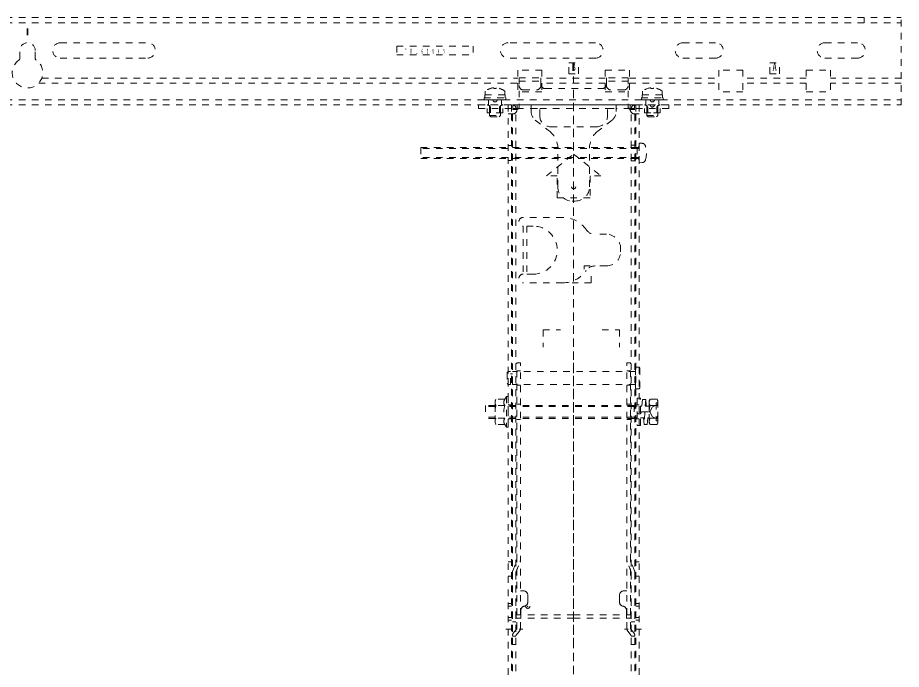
# Model space of a CAD drawing. Units: millimetres, scale not verified. Extents: x -63 to 62, y -56 to 57.
# Drawn here: x -14.76 to -1.28, y 11.01 to 20.96 of the extents above; entities that cross this region are included whole.
import ezdxf
from ezdxf.enums import TextEntityAlignment as Align

# ---------------------------------------------------------------- set-up
doc = ezdxf.new("R2010")
doc.units = ezdxf.units.MM
doc.header["$LTSCALE"] = 0.125
doc.header["$PDMODE"] = 32
doc.header["$PDSIZE"] = 0.0625
doc.linetypes.add('USER5', pattern=[1.4, 0.7, -0.7])
doc.layers.add('0-7_S3', color=3, linetype='USER5', lineweight=18)
doc.styles.add('ＭＳ ゴシック', font='')
doc.styles.get('ＭＳ ゴシック').set_extended_font_data('MS Gothic')

msp = doc.modelspace()

# ---------------------------------------------------------------- linework, layer by layer
at = {"layer": '0-7_S3'}
for p, q in [((-27.9433, 20.9571), (-1.2766, 20.9571)), ((-1.8433, 20.9571), (-1.8433, 20.8805)), ((-1.2766, 19.6238), (-1.2766, 20.9571)), ((-27.9433, 20.8805), (-1.2766, 20.8805)), ((-14.6166, 20.6905), (-14.6166, 20.8805)), ((-14.6133, 20.6905), (-14.6133, 20.8805)), ((-14.6099, 20.6905), (-14.6099, 20.8805)), ((-14.6066, 20.6905), (-14.6066, 20.8805)), ((-14.6033, 20.6905), (-14.6033, 20.8805)), ((-14.1099, 20.5738), (-12.7766, 20.5738)), ((-8.9766, 20.5238), (-7.8099, 20.5238)), ((-8.9766, 20.5238), (-8.9766, 20.3905)), ((-7.8099, 20.5238), (-7.8099, 20.3905)), ((-5.9433, 20.5738), (-7.2766, 20.5738)), ((-4.1099, 20.5738), (-4.6099, 20.5738)), ((-1.9433, 20.5738), (-2.4433, 20.5738)), ((-14.7266, 20.3376), (-14.7266, 20.4571)), ((-14.4933, 20.3376), (-14.4933, 20.4571)), ((-8.9766, 20.3905), (-7.8099, 20.3905)), ((-14.1099, 20.3405), (-12.7766, 20.3405)), ((-5.9433, 20.3405), (-7.2766, 20.3405)), ((-6.3516, 20.1005), (-6.3516, 20.2671)), ((-6.3516, 20.2671), (-6.2016, 20.2671)), ((-6.2766, 3.1571), (-6.2766, 20.2599)), ((-4.1099, 20.3405), (-4.6099, 20.3405)), ((-3.2849, 20.1005), (-3.2849, 20.2671)), ((-3.2849, 20.2671), (-3.1349, 20.2671)), ((-3.1349, 20.1005), (-3.1349, 20.2671)), ((-1.9433, 20.3405), (-2.4433, 20.3405)), ((-6.7599, 20.1571), (-7.1266, 20.1571)), ((-7.1266, 20.1571), (-7.1266, 19.8238)), ((-6.7599, 20.1571), (-6.7599, 19.8238)), ((-5.7933, 20.1571), (-5.4266, 20.1571)), ((-5.7933, 20.1571), (-5.7933, 19.8238)), ((-5.4266, 20.1571), (-5.4266, 19.8238)), ((-3.6933, 20.1571), (-4.0599, 20.1571)), ((-4.0599, 20.1571), (-4.0599, 19.8238)), ((-3.6933, 20.1571), (-3.6933, 19.8238)), ((-3.2849, 20.1005), (-3.1349, 20.1005)), ((-2.7266, 20.1571), (-2.3599, 20.1571)), ((-2.7266, 20.1571), (-2.7266, 19.8238)), ((-2.3599, 20.1571), (-2.3599, 19.8238)), ((-14.4401, 19.9571), (-7.1266, 19.9571)), ((-14.392, 20.0338), (-7.1266, 20.0338)), ((-7.1099, 20.0405), (-7.1099, 19.5905)), ((-7.1099, 19.9871), (-6.7766, 19.9871)), ((-5.7933, 20.0338), (-6.7599, 20.0338)), ((-5.7933, 19.9571), (-6.7599, 19.9571)), ((-5.4433, 19.9871), (-5.7766, 19.9871)), ((-5.4433, 20.0405), (-5.4433, 19.5905)), ((-5.4266, 20.0338), (-4.0599, 20.0338)), ((-5.4266, 19.9571), (-4.0599, 19.9571)), ((-2.7266, 20.0338), (-3.6933, 20.0338)), ((-2.7266, 19.9571), (-3.6933, 19.9571)), ((-1.2766, 20.0338), (-2.3599, 20.0338)), ((-1.2766, 19.9571), (-2.3599, 19.9571)), ((-7.6266, 19.7771), (-7.6266, 19.8321)), ((-7.4966, 19.8863), (-7.4966, 19.8729)), ((-7.3266, 19.7771), (-7.3266, 19.8321)), ((-6.7599, 19.8238), (-7.1266, 19.8238)), ((-7.0433, 19.8538), (-6.8433, 19.8538)), ((-6.7099, 19.8738), (-5.8433, 19.8738)), ((-6.2766, 19.8297), (-6.2766, 4.0049)), ((-5.7933, 19.8238), (-5.4266, 19.8238)), ((-5.5099, 19.8538), (-5.7099, 19.8538)), ((-5.2266, 19.7771), (-5.2266, 19.8321)), ((-5.0966, 19.8863), (-5.0966, 19.8729)), ((-4.9266, 19.7771), (-4.9266, 19.8321)), ((-3.6933, 19.8238), (-4.0599, 19.8238)), ((-2.7266, 19.8238), (-2.3599, 19.8238)), ((-27.9433, 19.7005), (-1.2766, 19.7005)), ((-7.6433, 19.7338), (-7.3099, 19.7338)), ((-7.6433, 19.7338), (-7.6433, 19.7005)), ((-7.6433, 19.7005), (-7.3099, 19.7005)), ((-7.6299, 19.7771), (-7.3233, 19.7771)), ((-7.6299, 19.7771), (-7.6299, 19.7338)), ((-7.5766, 19.7005), (-7.5766, 19.6238)), ((-7.3766, 19.7005), (-7.3766, 19.6238)), ((-7.3233, 19.7338), (-7.3233, 19.7771)), ((-7.3099, 19.7005), (-7.3099, 19.7338)), ((-5.2433, 19.7338), (-4.9099, 19.7338)), ((-5.2433, 19.7338), (-5.2433, 19.7005)), ((-5.2433, 19.7005), (-4.9099, 19.7005)), ((-5.2299, 19.7771), (-4.9233, 19.7771)), ((-5.2299, 19.7771), (-5.2299, 19.7338)), ((-5.1766, 19.7005), (-5.1766, 19.6238)), ((-4.9766, 19.7005), (-4.9766, 19.6238)), ((-4.9233, 19.7338), (-4.9233, 19.7771)), ((-4.9099, 19.7005), (-4.9099, 19.7338)), ((-27.9433, 19.6238), (-1.2766, 19.6238)), ((-7.7266, 19.6238), (-7.2099, 19.6238)), ((-7.7266, 19.5705), (-7.7266, 19.6238)), ((-7.7266, 19.5705), (-7.2099, 19.5705)), ((-7.5966, 19.5038), (-7.5966, 19.5705)), ((-7.5966, 19.5705), (-7.5966, 19.5038)), ((-7.5599, 19.6092), (-7.5599, 19.5038)), ((-7.5433, 19.5705), (-7.5433, 19.5038)), ((-7.4099, 19.5705), (-7.4099, 19.5038)), ((-7.3933, 19.6092), (-7.3933, 19.5038)), ((-7.3566, 19.5705), (-7.3566, 19.5038)), ((-7.2233, 19.6238), (-7.2766, 19.6238)), ((-7.2766, 19.6238), (-7.2766, 3.8238)), ((-7.2233, 19.6238), (-7.2233, 19.4871)), ((-7.2099, 3.7771), (-7.2099, 19.5705)), ((-5.3466, 19.6238), (-7.2066, 19.6238)), ((-7.1566, 3.7771), (-7.1566, 19.5705)), ((-7.1399, 19.5538), (-7.1399, 19.6238)), ((-7.1399, 19.5705), (-6.9266, 19.5705)), ((-6.9266, 19.6238), (-6.9266, 19.5252)), ((-6.9266, 19.5705), (-6.7933, 19.5705)), ((-6.7933, 19.4571), (-6.7933, 19.6238)), ((-5.7599, 19.4571), (-5.7599, 19.6238)), ((-5.6266, 19.6238), (-5.6266, 19.5252)), ((-5.4133, 19.5705), (-5.6266, 19.5705)), ((-5.4133, 19.5538), (-5.4133, 19.6238)), ((-5.3966, 3.7771), (-5.3966, 19.5705)), ((-5.3433, 3.7771), (-5.3433, 19.5705)), ((-4.8266, 19.6238), (-5.3349, 19.6238)), ((-4.8266, 19.5705), (-5.3349, 19.5705)), ((-5.3299, 19.6238), (-5.2766, 19.6238)), ((-5.3299, 19.6238), (-5.3299, 19.4871)), ((-5.2766, 19.6238), (-5.2766, 3.8238)), ((-5.1966, 19.5038), (-5.1966, 19.5705)), ((-5.1966, 19.5705), (-5.1966, 19.5038)), ((-5.1599, 19.6092), (-5.1599, 19.5038)), ((-5.1433, 19.5705), (-5.1433, 19.5038)), ((-5.0099, 19.5705), (-5.0099, 19.5038)), ((-4.9933, 19.6092), (-4.9933, 19.5038)), ((-4.9566, 19.5705), (-4.9566, 19.5038)), ((-4.9566, 19.5705), (-4.9566, 19.5038)), ((-4.8266, 19.5705), (-4.8266, 19.6238)), ((-7.3566, 19.5038), (-7.5966, 19.5038)), ((-7.5599, 19.4616), (-7.5599, 19.5038)), ((-7.5421, 19.4438), (-7.411, 19.4438)), ((-7.411, 19.4438), (-7.3933, 19.4616)), ((-7.3933, 19.4616), (-7.3933, 19.5038)), ((-7.2766, 19.4871), (-7.2065, 19.4871)), ((-7.2233, 19.4871), (-7.2233, 4.5238)), ((-5.2766, 19.4871), (-5.3467, 19.4871)), ((-5.3299, 19.4871), (-5.3299, 4.5238)), ((-4.9566, 19.5038), (-5.1966, 19.5038)), ((-5.1966, 19.5038), (-4.9566, 19.5038)), ((-5.1599, 19.4616), (-5.1599, 19.5038)), ((-5.1421, 19.4438), (-5.011, 19.4438)), ((-5.011, 19.4438), (-4.9933, 19.4616)), ((-4.9933, 19.4616), (-4.9933, 19.5038)), ((-6.8628, 19.394), (-6.6459, 19.2239)), ((-5.9266, 19.2905), (-6.6266, 19.2905)), ((-5.6904, 19.394), (-5.9073, 19.2239)), ((-5.2766, 19.0405), (-5.2302, 19.038)), ((-5.2766, 19.0405), (-5.2766, 18.7405)), ((-8.6099, 18.9738), (-8.6099, 18.8071)), ((-5.2766, 18.9571), (-8.6099, 18.9571)), ((-7.2766, 19.0071), (-7.2233, 19.0071)), ((-6.5183, 18.3738), (-6.5183, 18.965)), ((-6.0349, 18.3738), (-6.0349, 18.965)), ((-5.3299, 19.0105), (-5.3966, 19.0105)), ((-5.2912, 18.9738), (-5.3966, 18.9738)), ((-5.3299, 18.9571), (-5.3966, 18.9571)), ((-5.3099, 18.9738), (-5.3099, 18.8071)), ((-5.2766, 18.8238), (-8.6099, 18.8238)), ((-7.2766, 18.7738), (-7.2233, 18.7738)), ((-5.3299, 18.8238), (-5.3966, 18.8238)), ((-5.2912, 18.8071), (-5.3966, 18.8071)), ((-5.2766, 18.7405), (-5.2302, 18.7429)), ((-6.5266, 18.2071), (-6.5266, 18.5405)), ((-6.0266, 18.5405), (-6.0266, 18.2071)), ((-6.0266, 18.2071), (-6.5266, 18.2071)), ((-6.2516, 18.1571), (-6.3016, 18.1571)), ((-6.4433, 17.9071), (-7.0466, 17.9071)), ((-6.9933, 17.7738), (-6.9933, 17.0405)), ((-5.7766, 17.6488), (-5.95, 17.6488)), ((-5.5599, 17.3821), (-5.5599, 17.4321)), ((-6.1167, 17.1655), (-6.1167, 17.1158)), ((-6.1167, 17.1655), (-6.0242, 17.1655)), ((-5.7766, 17.1655), (-5.95, 17.1655)), ((-6.8933, 17.0405), (-7.0466, 17.0405)), ((-6.0099, 16.9071), (-6.0099, 17.0385)), ((-6.4433, 16.9071), (-7.0466, 16.9071)), ((-6.0099, 16.9071), (-6.2968, 16.9071)), ((-6.7433, 16.1905), (-6.4766, 16.1905)), ((-6.7433, 16.1905), (-6.7433, 15.9238)), ((-5.8433, 16.1905), (-5.5766, 16.1905)), ((-5.5766, 16.1905), (-5.5766, 15.9238)), ((-7.0899, 15.6867), (-7.1433, 15.6867)), ((-7.1433, 12.6688), (-7.1433, 15.6867)), ((-7.0899, 11.84), (-7.0899, 15.6867)), ((-6.2766, 15.6867), (-6.2766, 11.3867)), ((-5.4633, 15.6867), (-5.4099, 15.6867)), ((-5.4633, 11.84), (-5.4633, 15.6867)), ((-5.4099, 12.6688), (-5.4099, 15.6867)), ((-7.2749, 15.5534), (-7.2916, 15.5367)), ((-7.2916, 15.5367), (-7.2916, 15.37)), ((-7.2749, 15.5534), (-7.2416, 15.5534)), ((-7.2749, 15.3534), (-7.2749, 15.5534)), ((-7.2416, 15.3534), (-7.2416, 15.5534)), ((-7.2416, 15.52), (-7.2083, 15.52)), ((-5.3349, 15.5534), (-7.2083, 15.5534)), ((-7.2083, 15.3534), (-7.2083, 15.5534)), ((-7.1433, 15.5617), (-7.0899, 15.5617)), ((-5.4099, 15.5617), (-5.4633, 15.5617)), ((-5.3349, 15.3034), (-5.3349, 15.6034)), ((-5.2849, 15.62), (-5.3183, 15.62)), ((-5.2683, 15.3034), (-5.2683, 15.6034)), ((-7.2416, 15.3867), (-7.2083, 15.3867)), ((-7.2749, 15.3534), (-7.2916, 15.37)), ((-7.2749, 15.3534), (-7.2416, 15.3534)), ((-5.3349, 15.3534), (-7.2083, 15.3534)), ((-7.1433, 15.345), (-7.0899, 15.345)), ((-5.4099, 15.345), (-5.4633, 15.345)), ((-5.2849, 15.2867), (-5.3183, 15.2867)), ((-7.3276, 15.1292), (-7.4624, 15.1292)), ((-7.3033, 15.17), (-7.3276, 15.1292)), ((-7.2766, 15.17), (-7.3033, 15.17)), ((-7.3033, 15.17), (-7.3033, 14.7034)), ((-7.2766, 15.17), (-7.2766, 14.7034)), ((-5.2274, 15.1267), (-5.2399, 14.9367)), ((-5.1774, 15.1267), (-5.2274, 15.1267)), ((-5.1774, 15.1267), (-5.2024, 14.7467)), ((-5.1774, 15.1267), (-5.1708, 15.0267)), ((-5.1233, 14.77), (-5.1233, 15.1034)), ((-5.0048, 15.1292), (-5.1084, 15.1292)), ((-7.6233, 15.0367), (-7.6233, 14.8367)), ((-7.4766, 15.0367), (-7.6233, 15.0367)), ((-7.4766, 15.0167), (-7.6233, 15.0167)), ((-7.4766, 15.081), (-7.4766, 14.7924)), ((-7.3276, 15.0329), (-7.4624, 15.0329)), ((-7.2766, 15.045), (-7.2233, 15.045)), ((-5.3533, 15.0367), (-7.2766, 15.0367)), ((-7.1433, 15.0534), (-7.0899, 15.0534)), ((-5.4099, 15.0534), (-5.4633, 15.0534)), ((-5.3333, 15.0267), (-5.3533, 15.0367)), ((-5.3533, 15.0367), (-5.3533, 14.8367)), ((-5.3099, 15.0267), (-5.3333, 15.0267)), ((-5.2766, 15.045), (-5.3299, 15.045)), ((-5.234, 15.0267), (-5.2566, 15.0267)), ((-5.1233, 15.0267), (-5.184, 15.0267)), ((-5.0048, 15.0329), (-5.1084, 15.0329)), ((-5.0166, 15.0734), (-5.0166, 14.8)), ((-4.9899, 15.0734), (-5.0166, 15.0734)), ((-7.4766, 14.8567), (-7.6233, 14.8567)), ((-7.4766, 14.8367), (-7.6233, 14.8367)), ((-7.3276, 14.8405), (-7.4624, 14.8405)), ((-5.3533, 14.8367), (-7.2766, 14.8367)), ((-5.3333, 14.8467), (-5.3533, 14.8367)), ((-5.3099, 14.8467), (-5.3333, 14.8467)), ((-5.1958, 14.8467), (-5.2566, 14.8467)), ((-5.2399, 14.9367), (-5.1399, 14.9367)), ((-5.2024, 14.7467), (-5.209, 14.8467)), ((-5.1524, 14.7467), (-5.1399, 14.9367)), ((-5.1233, 14.8467), (-5.1458, 14.8467)), ((-5.0048, 14.8405), (-5.1084, 14.8405)), ((-7.3276, 14.7443), (-7.4624, 14.7443)), ((-7.3033, 14.7034), (-7.3276, 14.7443)), ((-7.2766, 14.7034), (-7.3033, 14.7034)), ((-7.2766, 14.8284), (-7.2233, 14.8284)), ((-7.1433, 14.82), (-7.0899, 14.82)), ((-5.4099, 14.82), (-5.4633, 14.82)), ((-5.2766, 14.8284), (-5.3299, 14.8284)), ((-5.2024, 14.7467), (-5.1524, 14.7467)), ((-5.0048, 14.7443), (-5.1084, 14.7443)), ((-4.9899, 14.8), (-5.0166, 14.8)), ((-7.2766, 12.6472), (-7.2233, 12.6472)), ((-7.2062, 12.5105), (-7.1433, 12.6688)), ((-7.1566, 12.4909), (-7.0937, 12.6492)), ((-7.1433, 11.84), (-7.1433, 12.6688)), ((-5.3966, 12.4909), (-5.4595, 12.6492)), ((-5.347, 12.5105), (-5.4099, 12.6688)), ((-5.4099, 11.84), (-5.4099, 12.6688)), ((-5.2766, 12.6472), (-5.3299, 12.6472)), ((-7.2766, 12.4305), (-7.2233, 12.4305)), ((-7.2099, 11.3867), (-7.2099, 12.4909)), ((-7.1566, 11.3867), (-7.1566, 12.4909)), ((-5.3966, 11.3867), (-5.3966, 12.4909)), ((-5.3433, 11.3867), (-5.3433, 12.4909)), ((-5.2766, 12.4305), (-5.3299, 12.4305)), ((-7.0433, 12.2034), (-7.0899, 12.2034)), ((-6.9766, 12.1367), (-6.9766, 12.0343)), ((-5.5766, 12.1367), (-5.5766, 12.0343)), ((-5.5099, 12.2034), (-5.4633, 12.2034)), ((-7.2766, 12.0117), (-7.2233, 12.0117)), ((-5.2766, 12.0117), (-5.3299, 12.0117)), ((-7.2766, 11.9717), (-7.2233, 11.9717)), ((-7.0849, 11.9034), (-7.0849, 11.84)), ((-5.4683, 11.9034), (-5.4683, 11.84)), ((-5.2766, 11.9717), (-5.3299, 11.9717)), ((-7.2766, 11.795), (-7.2233, 11.795)), ((-7.2766, 11.755), (-7.2233, 11.755)), ((-7.1516, 11.7867), (-7.1516, 11.84)), ((-6.2766, 11.84), (-7.1516, 11.84)), ((-6.2766, 11.7867), (-7.1516, 11.7867)), ((-7.1433, 11.6234), (-7.1433, 11.7867)), ((-7.0899, 11.6234), (-7.0899, 11.7867)), ((-7.0849, 11.7867), (-7.0849, 11.84)), ((-6.2766, 11.84), (-5.4016, 11.84)), ((-6.2766, 11.7867), (-5.4016, 11.7867)), ((-5.4683, 11.7867), (-5.4683, 11.84)), ((-5.4633, 11.6234), (-5.4633, 11.7867)), ((-5.4099, 11.6234), (-5.4099, 11.7867)), ((-5.4016, 11.7867), (-5.4016, 11.84)), ((-5.2766, 11.795), (-5.3299, 11.795)), ((-5.2766, 11.755), (-5.3299, 11.755)), ((-7.3099, 11.62), (-7.0499, 11.62)), ((-7.2099, 11.7284), (-7.1566, 11.7284)), ((-7.1977, 11.5573), (-7.1433, 11.6234)), ((-5.2433, 11.62), (-5.5033, 11.62)), ((-5.3554, 11.5573), (-5.4099, 11.6234)), ((-5.3433, 11.7284), (-5.3966, 11.7284)), ((-7.2099, 11.5117), (-7.1566, 11.5117)), ((-7.1566, 11.5234), (-7.1021, 11.5895)), ((-5.3966, 11.5234), (-5.4511, 11.5895)), ((-5.3433, 11.5117), (-5.3966, 11.5117)), ((-7.2099, 11.3867), (-7.1566, 11.3867)), ((-5.3433, 11.3867), (-5.3966, 11.3867))]:
    msp.add_line(p, q, dxfattribs=at)
for points in [[(-6.3516, 20.1005), (-6.2016, 20.1005), (-6.2016, 20.2671)], [(-7.1099, 20.0405), (-6.7766, 20.0405), (-6.7766, 19.9205)], [(-5.4433, 20.0405), (-5.7766, 20.0405), (-5.7766, 19.9205)], [(-7.4566, 19.8863), (-7.4566, 19.8729), (-7.4966, 19.8729)], [(-5.0566, 19.8863), (-5.0566, 19.8729), (-5.0966, 19.8729)], [(-7.3566, 19.5705), (-7.3566, 19.5038), (-7.5966, 19.5038)], [(-7.1433, 19.5571), (-7.1566, 19.5571), (-7.2099, 19.5571)], [(-7.2066, 19.6238), (-7.2066, 19.5705), (-7.1399, 19.5705)], [(-6.7933, 19.5705), (-5.7599, 19.5705), (-5.6266, 19.5705)], [(-5.3466, 19.6238), (-5.3466, 19.5705), (-5.4133, 19.5705)], [(-5.4099, 19.5571), (-5.3966, 19.5571), (-5.3433, 19.5571)], [(-7.5421, 19.4438), (-7.5599, 19.4616), (-7.3933, 19.4616)], [(-5.1421, 19.4438), (-5.1599, 19.4616), (-4.9933, 19.4616)], [(-5.2766, 18.9571), (-5.3099, 18.9738), (-8.6099, 18.9738)], [(-5.3299, 18.7705), (-5.3966, 18.7705), (-5.3966, 19.0105)], [(-5.2766, 18.8238), (-5.3099, 18.8071), (-8.6099, 18.8071)], [(-6.5266, 18.5405), (-6.6933, 18.5405), (-6.2766, 18.8738)], [(-6.2766, 18.8738), (-5.8599, 18.5405), (-6.0266, 18.5405)], [(-6.8933, 17.7738), (-7.0466, 17.7738), (-7.0466, 17.0405)], [(-5.1084, 15.1292), (-5.1233, 15.1034), (-5.1233, 14.77), (-5.1084, 14.7443)], [(-5.0048, 15.1292), (-4.9899, 15.1034), (-4.9899, 14.77), (-5.0048, 14.7443)], [(-5.3333, 15.0267), (-5.3533, 15.0167), (-7.2766, 15.0167)], [(-5.0166, 15.04), (-5.0716, 15.0126), (-5.1119, 14.9367)], [(-5.3333, 14.8467), (-5.3533, 14.8567), (-7.2766, 14.8567)], [(-5.0166, 14.8334), (-5.0716, 14.8608), (-5.1119, 14.9367)]]:
    msp.add_lwpolyline(points, dxfattribs=at)
msp.add_lwpolyline([(-5.2566, 15.145), (-5.3099, 15.145), (-5.3099, 14.7284), (-5.2566, 14.7284)], close=True, dxfattribs=at)
for centre, radius, start, end in [((-14.6099, 20.4571), 0.1167, 0, 180), ((-14.1099, 20.4571), 0.1167, 90, 270), ((-12.7766, 20.4571), 0.1167, 270, 90), ((-7.2766, 20.4571), 0.1167, 90, 270), ((-5.9433, 20.4571), 0.1167, 270, 90), ((-4.6099, 20.4571), 0.1167, 90, 270), ((-4.1099, 20.4571), 0.1167, 270, 90), ((-2.4433, 20.4571), 0.1167, 90, 270), ((-1.9433, 20.4571), 0.1167, 270, 90), ((-14.6099, 20.1171), 0.2333, 124.22887, 55.77113), ((-14.7599, 20.3376), 0.0333, 304.22887, 0), ((-14.4599, 20.3376), 0.0333, 180, 235.77113), ((-7.4766, 19.6551), 0.2321, 94.94446, 130.27261), ((-7.4766, 19.6551), 0.2321, 49.72739, 85.05554), ((-7.0433, 19.9205), 0.0667, 180, 270), ((-6.8433, 19.9205), 0.0667, 270, 0), ((-6.7099, 19.9405), 0.0667, 180, 270), ((-5.8433, 19.9405), 0.0667, 270, 0), ((-5.7099, 19.9205), 0.0667, 180, 270), ((-5.5099, 19.9205), 0.0667, 270, 0), ((-5.0766, 19.6551), 0.2321, 94.94446, 130.27261), ((-5.0766, 19.6551), 0.2321, 49.72739, 85.05554), ((-7.5966, 19.5705), 0.0533, 0, 90), ((-7.3566, 19.5705), 0.0533, 90, 180), ((-7.2099, 19.5705), 0.0533, 0, 90), ((-7.2066, 19.5538), 0.0667, 270, 0), ((-7.1433, 19.5905), 0.0333, 270, 0), ((-5.4099, 19.5905), 0.0333, 180, 270), ((-5.3466, 19.5538), 0.0667, 180, 270), ((-5.3433, 19.5705), 0.0533, 90, 180), ((-5.1966, 19.5705), 0.0533, 0, 90), ((-4.9566, 19.5705), 0.0533, 90, 180), ((-6.7599, 19.5252), 0.1667, 180, 231.89242), ((-6.6266, 19.4571), 0.1667, 180, 270), ((-5.9266, 19.4571), 0.1667, 270, 0), ((-5.7933, 19.5252), 0.1667, 308.10758, 0), ((-6.8516, 18.9616), 0.3333, 0, 51.89242), ((-5.7016, 18.9616), 0.3333, 128.10758, 180), ((-5.233, 18.9848), 0.0533, 15.78599, 87), ((-5.3299, 19.0105), 0.0533, 270, 0), ((-5.5666, 18.8905), 0.4, 344.21401, 15.78599), ((-5.3299, 18.7705), 0.0533, 0, 90), ((-5.233, 18.7962), 0.0533, 273, 344.21401), ((-6.3016, 18.3738), 0.2167, 180, 270), ((-6.2516, 18.3738), 0.2167, 270, 0), ((-7.0466, 17.8405), 0.0667, 90, 270), ((-6.4433, 17.4738), 0.4333, 34.71149, 90), ((-6.8933, 17.4071), 0.3667, 270, 90), ((-5.95, 17.8155), 0.1667, 214.71149, 270), ((-5.7766, 17.4321), 0.2167, 0, 90), ((-5.7766, 17.3821), 0.2167, 270, 0), ((-5.95, 16.9988), 0.1667, 90, 145.28851), ((-7.0466, 16.9738), 0.0667, 90, 270), ((-6.4433, 17.3405), 0.4333, 270, 325.28851), ((-5.3183, 15.6034), 0.0167, 90, 180), ((-5.2849, 15.6034), 0.0167, 0, 90), ((-5.3183, 15.3034), 0.0167, 180, 270), ((-5.2849, 15.3034), 0.0167, 270, 0), ((-7.3879, 15.081), 0.0887, 147.13278, 212.86722), ((-7.2531, 15.081), 0.0887, 147.13278, 212.86722), ((-5.0381, 15.081), 0.0852, 145.61575, 214.38425), ((-5.0751, 15.081), 0.0852, 325.61575, 34.38425), ((-7.1433, 14.9367), 0.3333, 163, 197), ((-7.0084, 14.9367), 0.3333, 163.22135, 197.12), ((-4.8048, 14.9367), 0.3185, 162.41205, 197.58795), ((-5.3084, 14.9367), 0.3185, 342.41205, 17.58795), ((-7.3879, 14.7924), 0.0887, 147.13278, 212.86722), ((-7.2531, 14.7924), 0.0887, 147.13278, 212.86722), ((-5.0381, 14.7924), 0.0852, 145.61575, 214.38425), ((-5.0751, 14.7924), 0.0852, 325.61575, 34.38425), ((-7.1433, 12.6688), 0.0533, 338.33028, 0), ((-5.4099, 12.6688), 0.0533, 180, 201.66972), ((-7.1566, 12.4909), 0.0533, 158.33028, 180), ((-5.3966, 12.4909), 0.0533, 0, 21.66972), ((-7.0433, 12.1367), 0.0667, 0, 90), ((-5.5099, 12.1367), 0.0667, 90, 180), ((-7.0433, 12.0343), 0.0667, 280.80692, 0), ((-5.5099, 12.0343), 0.0667, 180, 259.19308), ((-7.0183, 11.9034), 0.0667, 100.80692, 180), ((-5.5349, 11.9034), 0.0667, 0, 79.19308), ((-7.1433, 11.6234), 0.0533, 320.49074, 0), ((-5.4099, 11.6234), 0.0533, 180, 219.50926), ((-7.1566, 11.5234), 0.0533, 140.49074, 180), ((-5.3966, 11.5234), 0.0533, 0, 39.50926)]:
    msp.add_arc(centre, radius, start, end, dxfattribs=at)
for p in [(-7.4766, 19.7005), (-5.0766, 19.7005), (-5.0766, 19.6238), (-6.2766, 18.3738), (-5.2766, 14.9367), (-6.9766, 11.9677)]:
    msp.add_point(p, dxfattribs=at)

# ---------------------------------------------------------------- texts
at = {"layer": '0-7_S3', "color": 7, "style": 'ＭＳ ゴシック', "width": 0.75}
for s, p in [('B', (-6.3078, 20.1058)), ('A', (-3.2412, 20.1075))]:
    msp.add_text(s, height=0.1222, dxfattribs=at).set_placement(p, align=Align.BOTTOM_LEFT)
at = {"layer": '0-7_S3', "color": 7, "insert": (-8.8509, 20.4084), "char_height": 0.07331, "attachment_point": 7, "style": 'ＭＳ ゴシック'}
msp.add_mtext('\\T4;\\W0.35;TBLA3865', dxfattribs=at)

doc.saveas('drawing.dxf')
